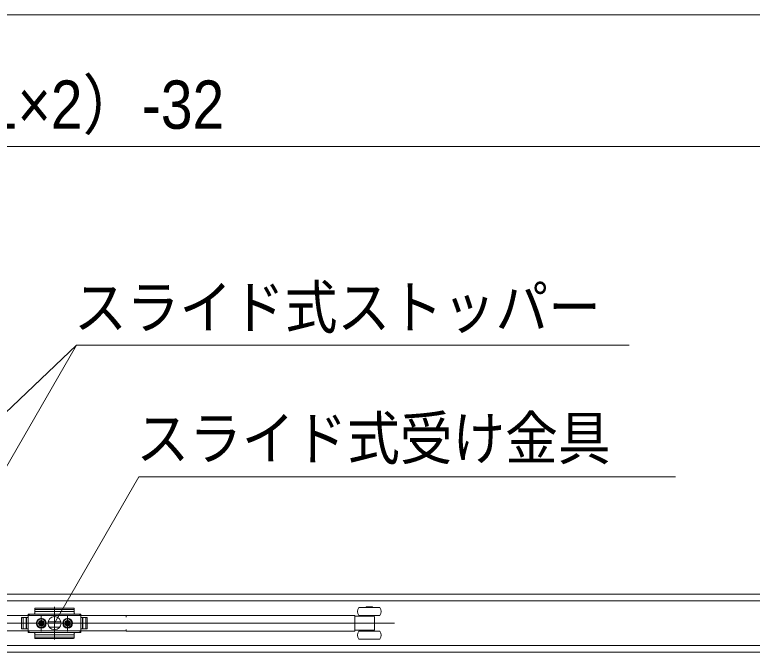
# Model space of a CAD drawing. Units: millimetres, scale not verified. Extents: x -6062 to 6062, y -3045 to 3045.
# Drawn here: x -3129 to -2569, y 1206 to 1690 of the extents above; entities that cross this region are included whole.
import ezdxf
from ezdxf.enums import TextEntityAlignment as Align

# ---------------------------------------------------------------- set-up
doc = ezdxf.new("R2010")
doc.units = ezdxf.units.MM
doc.header["$LTSCALE"] = 20
for name, color, linetype, lineweight in [('0-0_2寸法-1', 7, 'Continuous', 9), ('0-3_2寸法-3', 7, 'Continuous', 9), ('0-4_3一般', 7, 'Continuous', 9)]:
    doc.layers.add(name, color=color, linetype=linetype, lineweight=lineweight)
doc.styles.add('ＭＳ ゴシック', font='')
doc.styles.add('ＭＳ Ｐゴシック', font='')
doc.styles.get('ＭＳ ゴシック').set_extended_font_data('MS Gothic')
doc.styles.get('ＭＳ Ｐゴシック').set_extended_font_data('MS PGothic')

# ---------------------------------------------------------------- blocks, each defined once
blk = doc.blocks.new('グループ-59')
at = {"layer": '0-4_3一般'}
for p, q in [((-76990, 24996.9), (18350, 24996.9)), ((-26520, 24776.7), (-26520, 24766.1)), ((-26520, 24766.1), (-26520, 24756.1)), ((-26520, 24756.1), (-26520, 24706.9)), ((-25920, 24733.9), (-26520, 24733.9)), ((-25930, 24786.7), (-26510, 24786.7)), ((-25930, 24766.1), (-26510, 24766.1)), ((-26220, 24309.2), (-26220, 24805.4)), ((-25920, 24776.7), (-25920, 24756.1)), ((-25920, 24706.9), (-25920, 24756.1)), ((-21558.8, 24796.9), (-21604, 24796.9)), ((-21284, 24796.9), (-21558.8, 24796.9)), ((-21494, 24804.9), (-21494, 24796.9)), ((-21394, 24804.9), (-21494, 24804.9)), ((-21394, 24796.9), (-21394, 24804.9)), ((-26718, 24471.9), (-26718, 24641.9)), ((-26718, 24641.9), (-26620, 24641.9)), ((-26718, 24631.9), (-26718, 24481.9)), ((-26708, 24641.9), (-26620, 24641.9)), ((-26694, 24641.9), (-26694, 24471.9)), ((-26648, 24641.9), (-26648, 24471.9)), ((-26644, 24471.9), (-26644, 24641.9)), ((-26600, 24696.9), (-26620, 24676.9)), ((-26530, 24696.9), (-26620, 24696.9)), ((-26620, 24416.9), (-26620, 24696.9)), ((-26620, 24641.9), (-26620, 24686.9)), ((-26620, 24471.9), (-26620, 24641.9)), ((-26610, 24696.9), (-25830, 24696.9)), ((-26420, 24678.3), (-26420, 24433.9)), ((-26420, 24451.9), (-26420, 24661.9)), ((-26220, 24393.1), (-26220, 24714.2)), ((-26020, 24678.3), (-26020, 24433.9)), ((-26020, 24451.9), (-26020, 24661.9)), ((-26020, 24481.5), (-26020, 24633.4)), ((-25820, 24696.9), (-25910, 24696.9)), ((-25820, 24676.9), (-25840, 24696.9)), ((-25820, 24696.9), (-25820, 24416.9)), ((-25820, 24641.9), (-25820, 24696.9)), ((-25820, 24686.9), (-25820, 24641.9)), ((-25732, 24641.9), (-25820, 24641.9)), ((-25820, 24641.9), (-25820, 24471.9)), ((-25820, 24641.9), (-25722, 24641.9)), ((-25796, 24641.9), (-25796, 24471.9)), ((-25792, 24471.9), (-25792, 24641.9)), ((-25746, 24471.9), (-25746, 24641.9)), ((-25722, 24641.9), (-25722, 24471.9)), ((-25722, 24481.9), (-25722, 24631.9)), ((-21684, 24676.9), (-25130, 24676.9)), ((-25130, 24676.9), (-25130, 24649.9)), ((-21684, 24676.9), (-21664, 24676.9)), ((-21664, 24676.9), (-21664, 24660.2)), ((-21664, 24662.9), (-21444, 24662.9)), ((-21664, 24642.9), (-21664, 24660.2)), ((-21664, 24642.9), (-21664, 24470.9)), ((-21558.8, 24676.9), (-21604, 24676.9)), ((-21284, 24676.9), (-21558.8, 24676.9)), ((-21519, 24676.9), (-21519, 24662.9)), ((-21444, 24662.9), (-21389.9, 24662.9)), ((-21389.9, 24662.9), (-21375.2, 24662.9)), ((-21375.2, 24662.9), (-21369, 24662.9)), ((-21369, 24662.9), (-21369, 24676.9)), ((-21364, 24645.5), (-21364, 24645.3)), ((-21364, 24645.3), (-21364, 24468.4)), ((-21062, 24556.9), (-29182, 24556.9)), ((-26766.3, 24556.9), (-25668.3, 24556.9)), ((-25658.9, 24556.9), (-26756.9, 24556.9)), ((-26545, 24556.9), (-26297, 24556.9)), ((-26525, 24556.9), (-26355, 24556.9)), ((-26464, 24556.9), (-26376, 24556.9)), ((-26439.8, 24562.9), (-26436.7, 24562.9)), ((-26439.8, 24550.8), (-26436.7, 24550.9)), ((-26420, 24600.9), (-26420, 24512.9)), ((-26400.2, 24562.9), (-26403.3, 24562.9)), ((-26400.2, 24550.8), (-26403.3, 24550.9)), ((-26355, 24556.9), (-26335, 24556.9)), ((-26335, 24556.9), (-26315, 24556.9)), ((-26145, 24556.9), (-25897, 24556.9)), ((-26125, 24556.9), (-25955, 24556.9)), ((-26064, 24556.9), (-25976, 24556.9)), ((-26040.5, 24566.6), (-26060.1, 24565.5)), ((-26060.1, 24565.5), (-26039.8, 24562.9)), ((-26060.1, 24548.3), (-26039.8, 24550.8)), ((-26040.5, 24547.2), (-26060.1, 24548.3)), ((-26033.2, 24570), (-26040.5, 24566.6)), ((-26040.5, 24566.6), (-26036.7, 24562.9)), ((-26040.5, 24547.2), (-26036.7, 24550.9)), ((-26033.2, 24543.7), (-26040.5, 24547.2)), ((-26039.8, 24562.9), (-26036.7, 24562.9)), ((-26039.8, 24550.8), (-26036.7, 24550.9)), ((-26036.7, 24562.9), (-26029.4, 24566.3)), ((-26036.7, 24550.9), (-26029.4, 24547.5)), ((-26033.2, 24570), (-26029.7, 24577.4)), ((-26029.4, 24566.3), (-26033.2, 24570)), ((-26029.4, 24547.5), (-26033.2, 24543.7)), ((-26033.2, 24543.7), (-26029.7, 24536.4)), ((-26029.7, 24577.4), (-26028.6, 24597.1)), ((-26029.7, 24577.4), (-26026, 24573.6)), ((-26029.7, 24536.4), (-26026, 24540.1)), ((-26029.7, 24536.4), (-26028.6, 24516.7)), ((-26026, 24573.6), (-26029.4, 24566.3)), ((-26026, 24540.1), (-26029.4, 24547.5)), ((-26028.6, 24597.1), (-26026.1, 24576.7)), ((-26028.6, 24516.7), (-26026.1, 24537.1)), ((-26026.1, 24576.7), (-26026, 24573.6)), ((-26026.1, 24537.1), (-26026, 24540.1)), ((-26020, 24600.9), (-26020, 24512.9)), ((-26010.3, 24577.4), (-26014, 24573.6)), ((-26013.9, 24576.7), (-26014, 24573.6)), ((-26014, 24573.6), (-26010.6, 24566.3)), ((-26014, 24540.1), (-26010.6, 24547.5)), ((-26010.3, 24536.4), (-26014, 24540.1)), ((-26013.9, 24537.1), (-26014, 24540.1)), ((-26011.4, 24597.1), (-26013.9, 24576.7)), ((-26011.4, 24516.7), (-26013.9, 24537.1)), ((-26010.3, 24577.4), (-26011.4, 24597.1)), ((-26010.3, 24536.4), (-26011.4, 24516.7)), ((-26010.6, 24566.3), (-26006.8, 24570)), ((-26003.3, 24562.9), (-26010.6, 24566.3)), ((-26003.3, 24550.9), (-26010.6, 24547.5)), ((-26010.6, 24547.5), (-26006.8, 24543.7)), ((-26006.8, 24570), (-26010.3, 24577.4)), ((-26006.8, 24543.7), (-26010.3, 24536.4)), ((-26006.8, 24570), (-25999.5, 24566.6)), ((-26006.8, 24543.7), (-25999.5, 24547.2)), ((-25999.5, 24566.6), (-26003.3, 24562.9)), ((-26000.2, 24562.9), (-26003.3, 24562.9)), ((-25999.5, 24547.2), (-26003.3, 24550.9)), ((-26000.2, 24550.8), (-26003.3, 24550.9)), ((-25979.9, 24565.5), (-26000.2, 24562.9)), ((-25979.9, 24548.3), (-26000.2, 24550.8)), ((-25999.5, 24566.6), (-25979.9, 24565.5)), ((-25999.5, 24547.2), (-25979.9, 24548.3)), ((-25955, 24556.9), (-25935, 24556.9)), ((-25935, 24556.9), (-25915, 24556.9)), ((-25150, 24439.9), (-27830, 24439.9)), ((-26620, 24471.9), (-26718, 24471.9)), ((-26620, 24471.9), (-26708, 24471.9)), ((-26620, 24426.9), (-26620, 24471.9)), ((-26620, 24436.9), (-26600, 24416.9)), ((-26620, 24416.9), (-26530, 24416.9)), ((-25830, 24416.9), (-26610, 24416.9)), ((-26520, 24406.9), (-26520, 24357.7)), ((-25920, 24357.7), (-25920, 24406.9)), ((-25910, 24416.9), (-25820, 24416.9)), ((-25840, 24416.9), (-25820, 24436.9)), ((-25820, 24471.9), (-25732, 24471.9)), ((-25820, 24416.9), (-25820, 24471.9)), ((-25820, 24471.9), (-25820, 24426.9)), ((-25722, 24471.9), (-25820, 24471.9)), ((-25130, 24439.9), (-25150, 24439.9)), ((-21664, 24453.6), (-21664, 24470.9)), ((-21444, 24450.9), (-21664, 24450.9)), ((-21604, 24436.9), (-21284, 24436.9)), ((-21519, 24450.9), (-21519, 24436.9)), ((-21389.9, 24450.9), (-21444, 24450.9)), ((-21369, 24436.9), (-21369, 24450.9)), ((-21364, 24464.9), (-21364, 24465)), ((-26520, 24379.9), (-25920, 24379.9)), ((-26520, 24347.7), (-26520, 24357.7)), ((-26520, 24347.7), (-26520, 24337.1)), ((-26510, 24347.7), (-25930, 24347.7)), ((-26510, 24327.1), (-25930, 24327.1)), ((-25920, 24347.7), (-25920, 24357.7)), ((-25920, 24337.1), (-25920, 24347.7)), ((-21604, 24316.9), (-21284, 24316.9)), ((-76990, 24116.9), (18350, 24116.9))]:
    blk.add_line(p, q, dxfattribs=at)
for points in [[(-29002, 24216.9), (-29002, 24896.9), (-5638, 24896.9), (-5638, 24216.9)], [(-26433.2, 24543.7), (-26440.5, 24547.2), (-26436.7, 24550.9), (-26429.4, 24547.5)], [(-26433.2, 24570), (-26429.7, 24577.4), (-26426, 24573.6), (-26429.4, 24566.3)], [(-26406.8, 24543.7), (-26410.3, 24536.4), (-26414, 24540.1), (-26410.6, 24547.5)], [(-26406.8, 24570), (-26399.5, 24566.6), (-26403.3, 24562.9), (-26410.6, 24566.3)]]:
    blk.add_lwpolyline(points, close=True, dxfattribs=at)
for points in [[(-27850, 24463.9), (-27850, 24649.9), (-27850, 24673.9), (-27830, 24673.9), (-25150, 24673.9), (-25130, 24673.9)], [(-21364, 24648.9), (-21364, 24649), (-21364, 24649), (-21364, 24649.1), (-21364, 24649.1), (-21364, 24649.2), (-21364, 24649.2), (-21364, 24649.2), (-21364, 24649.2), (-21364, 24649.2), (-21364, 24649.2), (-21364, 24649.2), (-21364, 24649.1), (-21364, 24649.1), (-21364, 24649), (-21364, 24648.9), (-21364, 24648.9), (-21364, 24648.8), (-21364, 24648.7), (-21364, 24648.5), (-21364, 24648.4), (-21364, 24648.3), (-21364, 24648.1), (-21364, 24648), (-21364, 24647.8), (-21364, 24647.7), (-21364, 24647.5), (-21364, 24647.4), (-21364, 24647.2), (-21364, 24647.1), (-21364, 24646.9), (-21364, 24646.7), (-21364, 24646.6), (-21364, 24646.4), (-21364, 24646.3), (-21364, 24646.1), (-21364, 24646), (-21364, 24645.8), (-21364, 24645.7), (-21364, 24645.5)], [(-26440.5, 24566.6), (-26460.1, 24565.5), (-26439.8, 24562.9)], [(-26440.5, 24547.2), (-26460.1, 24548.3), (-26439.8, 24550.8)], [(-26433.2, 24570), (-26440.5, 24566.6), (-26436.7, 24562.9), (-26429.4, 24566.3)], [(-26433.2, 24543.7), (-26429.7, 24536.4), (-26426, 24540.1), (-26429.4, 24547.5)], [(-26429.7, 24577.4), (-26428.6, 24597.1), (-26426.1, 24576.7), (-26426, 24573.6)], [(-26429.7, 24536.4), (-26428.6, 24516.7), (-26426.1, 24537.1), (-26426, 24540.1)], [(-26410.3, 24577.4), (-26411.4, 24597.1), (-26413.9, 24576.7), (-26414, 24573.6)], [(-26406.8, 24570), (-26410.3, 24577.4), (-26414, 24573.6), (-26410.6, 24566.3)], [(-26410.3, 24536.4), (-26411.4, 24516.7), (-26413.9, 24537.1), (-26414, 24540.1)], [(-26406.8, 24543.7), (-26399.5, 24547.2), (-26403.3, 24550.9), (-26410.6, 24547.5)], [(-26399.5, 24566.6), (-26379.9, 24565.5), (-26400.2, 24562.9)], [(-26399.5, 24547.2), (-26379.9, 24548.3), (-26400.2, 24550.8)], [(-25130, 24463.9), (-25130, 24436.9), (-21684, 24436.9)], [(-21664, 24453.6), (-21664, 24436.9), (-21684, 24436.9)], [(-21369, 24450.9), (-21375.2, 24450.9), (-21389.9, 24450.9)], [(-21364, 24468.4), (-21364, 24468.3), (-21364, 24468.1), (-21364, 24468), (-21364, 24467.8), (-21364, 24467.7), (-21364, 24467.5), (-21364, 24467.4), (-21364, 24467.2), (-21364, 24467.1), (-21364, 24466.9), (-21364, 24466.8), (-21364, 24466.6), (-21364, 24466.4), (-21364, 24466.3), (-21364, 24466.1), (-21364, 24466), (-21364, 24465.8), (-21364, 24465.7), (-21364, 24465.5), (-21364, 24465.4), (-21364, 24465.3), (-21364, 24465.2), (-21364, 24465.1), (-21364, 24465), (-21364, 24464.9), (-21364, 24464.8), (-21364, 24464.8), (-21364, 24464.7), (-21364, 24464.7), (-21364, 24464.7), (-21364, 24464.6), (-21364, 24464.6), (-21364, 24464.6), (-21364, 24464.7), (-21364, 24464.7), (-21364, 24464.7), (-21364, 24464.8), (-21364, 24464.8), (-21364, 24464.9)]]:
    blk.add_lwpolyline(points, dxfattribs=at)
for centre, radius in [((-26420, 24556.9), 75), ((-26420, 24556.9), 65), ((-26020, 24556.9), 75), ((-26020, 24556.9), 65), ((-26420, 24556.9), 42), ((-26420, 24556.9), 40), ((-26420, 24556.9), 40), ((-26420, 24556.9), 32.4), ((-26420, 24556.9), 30), ((-26020, 24556.9), 42), ((-26020, 24556.9), 40), ((-26020, 24556.9), 40), ((-26020, 24556.9), 32.4), ((-26020, 24556.9), 30)]:
    blk.add_circle(centre, radius, dxfattribs=at)
for centre, radius, start, end in [((-26510, 24776.7), 10, 90, 180), ((-26510, 24756.1), 10, 90, 180), ((-25930, 24776.7), 10, 0, 90), ((-25930, 24756.1), 10, 0, 90), ((-21524, 24736.9), 100, 143.1301, 216.8699), ((-21364, 24736.9), 100, 323.1301, 36.8699), ((-26708, 24631.9), 10, 90, 180), ((-26610, 24686.9), 10, 90, 180), ((-26530, 24706.9), 10, 270, 0), ((-25910, 24706.9), 10, 180, 270), ((-25830, 24686.9), 10, 0, 90), ((-25732, 24631.9), 10, 0, 90), ((-21384, 24649.6), 20, 359.74972, 42.54335), ((-26415, 24556.9), 46, 169.19486, 180), ((-26415, 24556.9), 46, 180, 190.80514), ((-26420, 24556.9), 20.7, 162.98773, 197.01227), ((-26420, 24551.9), 46, 79.19486, 100.80514), ((-26420, 24561.8), 46, 259.19486, 280.80514), ((-26420, 24556.9), 20.7, 72.98773, 107.01227), ((-26420, 24556.9), 20.7, 252.98773, 287.01227), ((-26420, 24556.9), 20.7, 342.98773, 17.01227), ((-26425, 24556.9), 46, 0, 10.80514), ((-26425, 24556.9), 46, 349.19486, 0), ((-26015, 24556.9), 46, 169.19486, 180), ((-26015, 24556.9), 46, 180, 190.80514), ((-26020, 24556.9), 20.7, 162.98773, 197.01227), ((-26020, 24551.9), 46, 79.19486, 100.80514), ((-26020, 24561.8), 46, 259.19486, 280.80514), ((-26020, 24556.9), 20.7, 72.98773, 107.01227), ((-26020, 24556.9), 20.7, 252.98773, 287.01227), ((-26020, 24556.9), 20.7, 342.98773, 17.01227), ((-26025, 24556.9), 46, 0, 10.80514), ((-26025, 24556.9), 46, 349.19486, 0), ((-26708, 24481.9), 10, 180, 270), ((-26610, 24426.9), 10, 180, 270), ((-26530, 24406.9), 10, 0, 90), ((-25910, 24406.9), 10, 90, 180), ((-25830, 24426.9), 10, 270, 0), ((-25732, 24481.9), 10, 270, 0), ((-21524, 24376.9), 100, 143.1301, 216.8699), ((-21384, 24464.2), 20, 315.93951, 0.24905), ((-21364, 24376.9), 100, 323.1301, 36.8699), ((-26510, 24357.7), 10, 180, 270), ((-26510, 24337.1), 10, 180, 270), ((-25930, 24357.7), 10, 270, 0), ((-25930, 24337.1), 10, 270, 0)]:
    blk.add_arc(centre, radius, start, end, dxfattribs=at)
blk = doc.blocks.new('グループ-60')
at = {"layer": '0-4_3一般'}
blk.add_blockref('グループ-59', (0, 0), dxfattribs=at)

msp = doc.modelspace()

# ---------------------------------------------------------------- linework, layer by layer
at = {"layer": '0-0_2寸法-1'}
for p, q in [((-882.21, 1689.54), (-5624.79, 1689.54)), ((-2082.21, 1589.54), (-4424.79, 1589.54))]:
    msp.add_line(p, q, dxfattribs=at)
at = {"layer": '0-3_2寸法-3'}
for p, q in [((-3303.4, 1227.84), (-3081.73, 1438.86)), ((-3098.33, 1232.86), (-3098.67, 1232.86)), ((-3098.33, 1232.86), (-3098.67, 1232.86)), ((-3093.61, 1228.86), (-3103.39, 1228.86)), ((-3094.5, 1224.86), (-3102.5, 1224.86))]:
    msp.add_line(p, q, dxfattribs=at)
for points in [[(-3203.61, 1227.78), (-3081.73, 1438.86), (-2662.51, 1438.86)], [(-3098.5, 1227.86), (-3034.41, 1338.86), (-2627.53, 1338.86)]]:
    msp.add_lwpolyline(points, dxfattribs=at)
msp.add_circle((-3098.5, 1227.86), 5.01, dxfattribs=at)
msp.add_circle((-3098.5, 1227.86), 5.01, dxfattribs=at)

# ---------------------------------------------------------------- block references
at = {"layer": '0-4_3一般', "xscale": 0.05, "yscale": 0.05}
msp.add_blockref('グループ-60', (-1787.5, 0), dxfattribs=at)

# ---------------------------------------------------------------- texts
at = {"layer": '0-0_2寸法-1', "style": 'ＭＳ Ｐゴシック', "width": 0.9}
msp.add_text('有効開口幅\u3000（DW1×2）-32', height=36.69, dxfattribs=at).set_placement((-3537.76, 1591.99), align=Align.BOTTOM_LEFT)
at = {"layer": '0-3_2寸法-3', "style": 'ＭＳ ゴシック', "width": 0.9}
for s, p in [('スライド式ストッパー', (-3083.66, 1441.63)), ('スライド式受け金具', (-3036.34, 1342.21))]:
    msp.add_text(s, height=32.55, dxfattribs=at).set_placement(p, align=Align.BOTTOM_LEFT)

doc.saveas('drawing.dxf')
